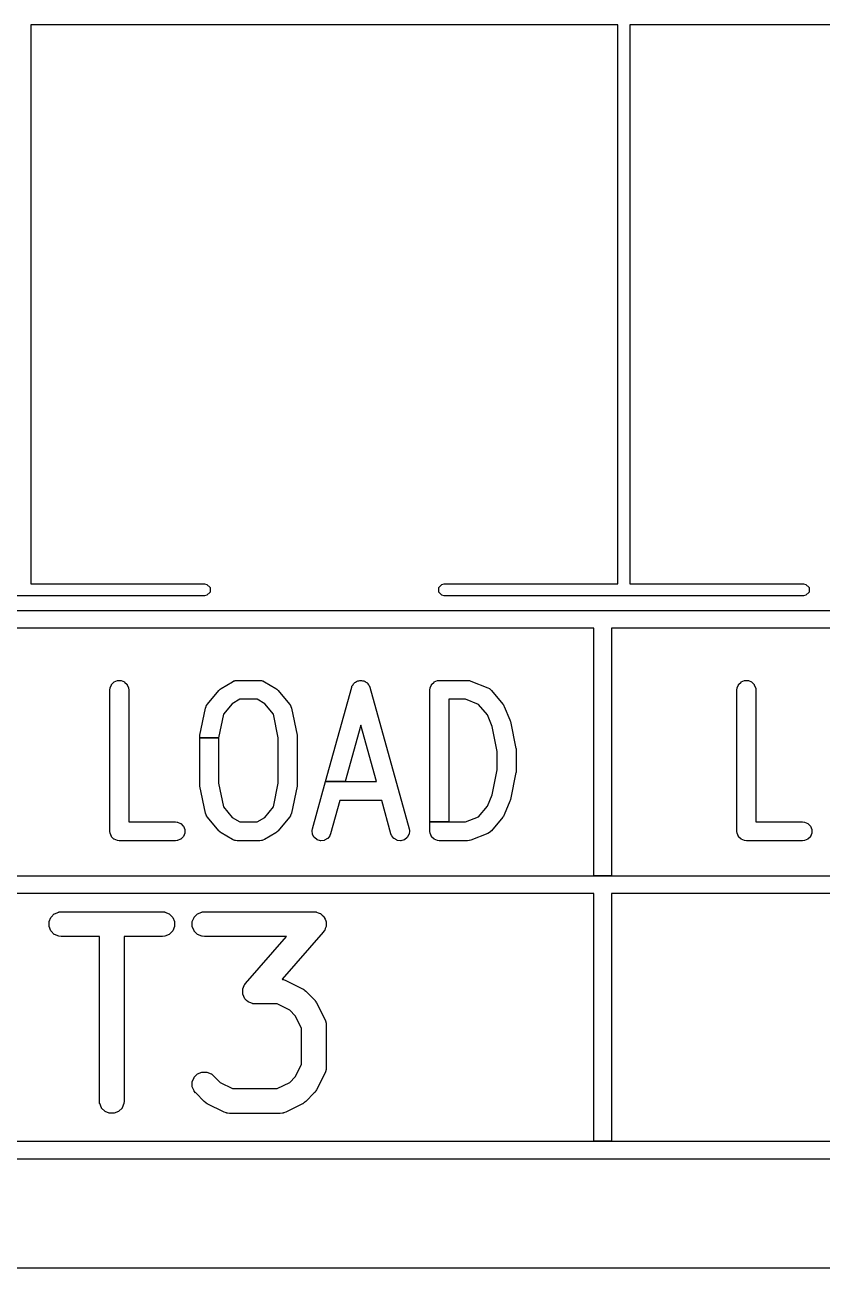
# Model space of a CAD drawing. Header units: millimetres. Extents: x 0 to 98, y 0 to 67.8.
# Drawn here: x 30.66 to 37.42, y 0 to 10.54 of the extents above; entities that cross this region are included whole.
import ezdxf

# ---------------------------------------------------------------- set-up
doc = ezdxf.new("R2010")
doc.units = ezdxf.units.MM
doc.layers.add('Edge.Cuts', color=254, linetype='CONTINUOUS', true_color=0xd0d2cd)

msp = doc.modelspace()

# ---------------------------------------------------------------- linework, layer by layer
at = {"layer": 'Edge.Cuts', "linetype": 'CONTINUOUS'}
for p, q in [((35.69, 10.54), (30.71, 10.54)), ((30.71, 10.54), (30.71, 5.8)), ((35.69, 5.8), (35.69, 10.54)), ((40.77, 10.54), (35.79, 10.54)), ((35.79, 10.54), (35.79, 5.8)), ((30.71, 5.8), (32.184, 5.8)), ((32.184, 5.8), (32.203134, 5.796194)), ((34.196866, 5.796194), (34.216, 5.8)), ((34.216, 5.8), (35.69, 5.8)), ((35.79, 5.8), (37.264, 5.8)), ((37.264, 5.8), (37.283134, 5.796194)), ((32.184, 5.7), (29.136, 5.7)), ((32.203134, 5.703806), (32.184, 5.7)), ((32.203134, 5.796194), (32.230194, 5.769134)), ((32.230194, 5.730866), (32.203134, 5.703806)), ((32.230194, 5.769134), (32.230194, 5.730866)), ((34.169806, 5.769134), (34.196866, 5.796194)), ((34.169806, 5.730866), (34.169806, 5.769134)), ((34.196866, 5.703806), (34.169806, 5.730866)), ((34.216, 5.7), (34.196866, 5.703806)), ((37.264, 5.7), (34.216, 5.7)), ((37.283134, 5.703806), (37.264, 5.7)), ((37.283134, 5.796194), (37.310194, 5.769134)), ((37.310194, 5.730866), (37.283134, 5.703806)), ((37.310194, 5.769134), (37.310194, 5.730866)), ((25.5, 5.575), (45.82, 5.575)), ((35.485, 5.425), (30.555, 5.425)), ((35.485, 3.325), (35.485, 5.425)), ((40.565, 5.425), (35.635, 5.425)), ((35.635, 5.425), (35.635, 3.325)), ((31.395056, 4.947862), (31.415748, 4.968554)), ((31.415748, 4.968554), (31.417371, 4.969637)), ((31.417371, 4.969637), (31.444407, 4.980836)), ((31.444407, 4.980836), (31.44632, 4.981217)), ((31.44632, 4.981217), (31.475584, 4.981217)), ((31.475584, 4.981217), (31.477497, 4.980836)), ((31.477497, 4.980836), (31.504533, 4.969637)), ((31.504533, 4.969637), (31.506156, 4.968554)), ((31.506156, 4.968554), (31.526848, 4.947862)), ((32.324555, 4.914114), (32.419793, 4.971257)), ((32.419793, 4.971257), (32.420225, 4.971489)), ((32.420225, 4.971489), (32.433513, 4.977782)), ((32.433513, 4.977782), (32.434917, 4.978209)), ((32.434917, 4.978209), (32.439824, 4.97894)), ((32.439824, 4.97894), (32.444407, 4.980837)), ((32.444407, 4.980837), (32.44583, 4.981193)), ((32.44583, 4.981193), (32.460462, 4.982634)), ((32.460462, 4.982634), (32.460952, 4.982658)), ((32.460952, 4.982658), (32.651428, 4.982658)), ((32.651428, 4.982658), (32.651918, 4.982634)), ((32.651918, 4.982634), (32.66655, 4.981193)), ((32.66655, 4.981193), (32.667973, 4.980837)), ((32.667973, 4.980837), (32.672561, 4.978937)), ((32.672561, 4.978937), (32.677463, 4.978207)), ((32.677463, 4.978207), (32.678867, 4.977781)), ((32.678867, 4.977781), (32.692155, 4.971489)), ((32.692155, 4.971489), (32.692587, 4.971257)), ((32.692587, 4.971257), (32.787826, 4.914114)), ((33.443067, 4.946425), (33.44738, 4.954052)), ((33.44738, 4.954052), (33.448653, 4.95553)), ((33.448653, 4.95553), (33.452606, 4.958623)), ((33.452606, 4.958623), (33.455699, 4.962576)), ((33.455699, 4.962576), (33.457177, 4.963849)), ((33.457177, 4.963849), (33.464804, 4.968162)), ((33.464804, 4.968162), (33.471705, 4.973556)), ((33.471705, 4.973556), (33.473446, 4.974434)), ((33.473446, 4.974434), (33.478281, 4.975778)), ((33.478281, 4.975778), (33.482653, 4.978248)), ((33.482653, 4.978248), (33.484505, 4.978858)), ((33.484505, 4.978858), (33.493199, 4.979923)), ((33.493199, 4.979923), (33.501644, 4.982268)), ((33.501644, 4.982268), (33.503589, 4.982413)), ((33.503589, 4.982413), (33.508571, 4.981804)), ((33.508571, 4.981804), (33.513553, 4.982413)), ((33.513553, 4.982413), (33.515498, 4.982268)), ((33.515498, 4.982268), (33.523941, 4.979923)), ((33.523941, 4.979923), (33.532637, 4.978858)), ((33.532637, 4.978858), (33.534489, 4.978248)), ((33.534489, 4.978248), (33.538859, 4.975778)), ((33.538859, 4.975778), (33.543696, 4.974434)), ((33.543696, 4.974434), (33.545437, 4.973556)), ((33.545437, 4.973556), (33.552338, 4.96816)), ((33.552338, 4.96816), (33.559964, 4.963849)), ((33.559964, 4.963849), (33.561443, 4.962576)), ((33.561443, 4.962576), (33.564534, 4.958623)), ((33.564534, 4.958623), (33.568489, 4.95553)), ((33.568489, 4.95553), (33.569762, 4.954051)), ((33.569762, 4.954051), (33.574071, 4.946427)), ((34.109342, 4.947862), (34.130034, 4.968554)), ((34.130034, 4.968554), (34.131657, 4.969637)), ((34.131657, 4.969637), (34.158693, 4.980836)), ((34.158693, 4.980836), (34.160116, 4.981193)), ((34.160116, 4.981193), (34.174748, 4.982634)), ((34.174748, 4.982634), (34.175238, 4.982658)), ((34.175238, 4.982658), (34.413333, 4.982658)), ((34.413333, 4.982658), (34.413823, 4.982634)), ((34.413823, 4.982634), (34.426515, 4.981385)), ((34.426515, 4.981385), (34.427008, 4.98139)), ((34.427008, 4.98139), (34.42845, 4.981194)), ((34.42845, 4.981194), (34.428455, 4.981193)), ((34.428455, 4.981193), (34.428456, 4.981193)), ((34.428456, 4.981193), (34.428461, 4.981192)), ((34.428461, 4.981192), (34.428473, 4.981189)), ((34.428473, 4.981189), (34.429875, 4.980838)), ((34.429875, 4.980838), (34.430327, 4.980651)), ((34.430327, 4.980651), (34.44258, 4.977096)), ((34.44258, 4.977096), (34.443044, 4.976936)), ((34.443044, 4.976936), (34.585902, 4.919793)), ((36.713152, 4.947862), (36.733844, 4.968554)), ((36.733844, 4.968554), (36.735467, 4.969637)), ((36.735467, 4.969637), (36.762503, 4.980836)), ((36.762503, 4.980836), (36.764416, 4.981217)), ((36.764416, 4.981217), (36.79368, 4.981217)), ((36.79368, 4.981217), (36.795593, 4.980836)), ((36.795593, 4.980836), (36.822629, 4.969637)), ((36.822629, 4.969637), (36.824252, 4.968554)), ((36.824252, 4.968554), (36.844944, 4.947862)), ((31.380952, 4.902658), (31.380976, 4.903148)), ((31.380952, 3.702658), (31.380952, 4.902658)), ((31.380976, 4.903148), (31.382417, 4.91778)), ((31.382417, 4.91778), (31.382774, 4.919203)), ((31.382774, 4.919203), (31.393973, 4.946239)), ((31.393973, 4.946239), (31.395056, 4.947862)), ((31.526848, 4.947862), (31.527931, 4.946239)), ((31.527931, 4.946239), (31.53913, 4.919203)), ((31.53913, 4.919203), (31.539487, 4.91778)), ((31.539487, 4.91778), (31.540928, 4.903148)), ((31.540928, 4.903148), (31.540952, 4.902658)), ((31.540952, 4.902658), (31.540952, 3.782658)), ((32.209018, 4.782444), (32.304256, 4.89673)), ((32.304256, 4.89673), (32.304588, 4.897091)), ((32.304588, 4.897091), (32.310389, 4.902806)), ((32.310389, 4.902806), (32.311304, 4.90404)), ((32.311304, 4.90404), (32.312339, 4.905077)), ((32.312339, 4.905077), (32.313789, 4.906155)), ((32.313789, 4.906155), (32.315065, 4.90741)), ((32.315065, 4.90741), (32.316247, 4.908274)), ((32.316247, 4.908274), (32.317609, 4.90899)), ((32.317609, 4.90899), (32.324147, 4.913842)), ((32.324147, 4.913842), (32.324555, 4.914114)), ((32.787826, 4.914114), (32.788234, 4.913842)), ((32.788234, 4.913842), (32.79477, 4.908989)), ((32.79477, 4.908989), (32.796133, 4.908274)), ((32.796133, 4.908274), (32.797318, 4.907409)), ((32.797318, 4.907409), (32.798599, 4.906147)), ((32.798599, 4.906147), (32.80004, 4.905077)), ((32.80004, 4.905077), (32.801076, 4.90404)), ((32.801076, 4.90404), (32.801988, 4.902809)), ((32.801988, 4.902809), (32.807792, 4.897091)), ((32.807792, 4.897091), (32.808124, 4.89673)), ((32.808124, 4.89673), (32.903362, 4.782444)), ((33.209669, 4.125515), (33.431489, 4.924069)), ((33.431489, 4.924069), (33.431644, 4.924534)), ((33.431644, 4.924534), (33.432315, 4.92627)), ((33.432315, 4.92627), (33.432371, 4.926725)), ((33.432371, 4.926725), (33.432981, 4.928576)), ((33.432981, 4.928576), (33.433697, 4.929845)), ((33.433697, 4.929845), (33.436949, 4.938248)), ((33.436949, 4.938248), (33.437673, 4.939524)), ((33.437673, 4.939524), (33.443067, 4.946425)), ((33.574071, 4.946427), (33.579469, 4.939524)), ((33.579469, 4.939524), (33.580193, 4.938248)), ((33.580193, 4.938248), (33.583442, 4.929847)), ((33.583442, 4.929847), (33.58416, 4.928578)), ((33.58416, 4.928578), (33.584771, 4.92672)), ((33.584771, 4.92672), (33.584825, 4.926274)), ((33.584825, 4.926274), (33.585498, 4.924536)), ((33.585498, 4.924536), (33.585653, 4.924069)), ((33.585653, 4.924069), (33.918986, 3.724069)), ((34.095238, 4.902658), (34.095262, 4.903148)), ((34.095238, 3.782658), (34.095238, 4.902658)), ((34.095262, 4.903148), (34.096703, 4.91778)), ((34.096703, 4.91778), (34.09706, 4.919203)), ((34.09706, 4.919203), (34.108259, 4.946239)), ((34.108259, 4.946239), (34.109342, 4.947862)), ((34.585902, 4.919793), (34.586348, 4.919589)), ((34.586348, 4.919589), (34.599398, 4.912816)), ((34.599398, 4.912816), (34.600587, 4.911956)), ((34.600587, 4.911956), (34.602849, 4.909748)), ((34.602849, 4.909748), (34.605657, 4.908274)), ((34.605657, 4.908274), (34.606842, 4.907409)), ((34.606842, 4.907409), (34.617316, 4.897091)), ((34.617316, 4.897091), (34.617648, 4.89673)), ((34.617648, 4.89673), (34.712886, 4.782444)), ((36.699048, 4.902658), (36.699072, 4.903148)), ((36.699048, 3.702658), (36.699048, 4.902658)), ((36.699072, 4.903148), (36.700513, 4.91778)), ((36.700513, 4.91778), (36.70087, 4.919203)), ((36.70087, 4.919203), (36.712069, 4.946239)), ((36.712069, 4.946239), (36.713152, 4.947862)), ((36.844944, 4.947862), (36.846027, 4.946239)), ((36.846027, 4.946239), (36.857226, 4.919203)), ((36.857226, 4.919203), (36.857583, 4.91778)), ((36.857583, 4.91778), (36.859024, 4.903148)), ((36.859024, 4.903148), (36.859048, 4.902658)), ((36.859048, 4.902658), (36.859048, 3.782658)), ((32.144538, 4.518975), (32.192158, 4.747546)), ((32.192158, 4.747546), (32.192282, 4.748021)), ((32.192282, 4.748021), (32.196677, 4.762051)), ((32.196677, 4.762051), (32.197315, 4.76337)), ((32.197315, 4.76337), (32.198957, 4.765782)), ((32.198957, 4.765782), (32.199826, 4.768568)), ((32.199826, 4.768568), (32.200463, 4.769889)), ((32.200463, 4.769889), (32.208723, 4.782052)), ((32.208723, 4.782052), (32.209018, 4.782444)), ((32.418496, 4.783891), (32.34472, 4.69536)), ((32.483111, 4.822658), (32.418496, 4.783891)), ((32.62927, 4.822658), (32.483111, 4.822658)), ((32.693882, 4.783892), (32.62927, 4.822658)), ((32.767658, 4.69536), (32.693882, 4.783892)), ((32.903362, 4.782444), (32.903657, 4.782052)), ((32.903657, 4.782052), (32.911917, 4.769888)), ((32.911917, 4.769888), (32.912555, 4.768566)), ((32.912555, 4.768566), (32.913422, 4.765782)), ((32.913422, 4.765782), (32.915065, 4.763371)), ((32.915065, 4.763371), (32.915704, 4.762051)), ((32.915704, 4.762051), (32.920099, 4.748021)), ((32.920099, 4.748021), (32.920223, 4.747546)), ((32.920223, 4.747546), (32.967842, 4.518974)), ((34.397927, 4.822658), (34.255238, 4.822658)), ((34.255238, 4.822658), (34.255238, 3.782658)), ((34.507686, 4.778754), (34.397927, 4.822658)), ((34.582232, 4.6893), (34.507686, 4.778754)), ((34.712886, 4.782444), (34.713182, 4.782052)), ((34.713182, 4.782052), (34.716226, 4.777569)), ((34.716226, 4.777569), (34.717229, 4.77657)), ((34.717229, 4.77657), (34.718106, 4.775393)), ((34.718106, 4.775393), (34.719632, 4.772552)), ((34.719632, 4.772552), (34.721441, 4.769888)), ((34.721441, 4.769888), (34.722079, 4.768566)), ((34.722079, 4.768566), (34.7225, 4.767213)), ((34.7225, 4.767213), (34.725064, 4.762441)), ((34.725064, 4.762441), (34.725274, 4.761998)), ((34.725274, 4.761998), (34.772893, 4.647712)), ((32.34472, 4.69536), (32.302857, 4.494411)), ((32.809523, 4.494415), (32.767658, 4.69536)), ((34.622276, 4.593193), (34.582232, 4.6893)), ((34.772893, 4.647712), (34.77306, 4.64725)), ((34.77306, 4.64725), (34.775107, 4.640551)), ((34.775107, 4.640551), (34.777242, 4.633735)), ((33.508571, 4.603753), (33.375728, 4.125515)), ((33.641414, 4.125515), (33.508571, 4.603753)), ((34.666666, 4.380129), (34.622276, 4.593193)), ((34.777242, 4.633735), (34.777366, 4.63326)), ((34.777366, 4.63326), (34.824985, 4.404688)), ((32.142857, 4.502658), (32.14288, 4.503137)), ((32.142857, 4.494411), (32.142857, 4.502658)), ((32.142857, 4.102658), (32.142857, 4.494411)), ((32.142857, 4.494411), (32.302857, 4.494411)), ((32.302857, 4.494411), (32.142857, 4.494411)), ((32.14288, 4.503137), (32.142906, 4.503412)), ((32.142889, 4.50387), (32.143636, 4.510822)), ((32.142906, 4.503412), (32.142889, 4.50387)), ((32.143636, 4.510822), (32.144322, 4.517781)), ((32.144322, 4.517781), (32.144433, 4.518229)), ((32.144433, 4.518229), (32.144463, 4.518498)), ((32.144463, 4.518498), (32.144538, 4.518975)), ((32.302857, 4.494411), (32.302857, 4.110907)), ((32.809523, 4.110903), (32.809523, 4.494415)), ((32.967842, 4.518974), (32.967918, 4.518488)), ((32.967918, 4.518488), (32.967946, 4.518228)), ((32.967946, 4.518228), (32.968058, 4.517779)), ((32.968058, 4.517779), (32.968738, 4.510862)), ((32.968738, 4.510862), (32.969491, 4.503872)), ((32.969491, 4.503872), (32.969472, 4.503416)), ((32.969472, 4.503416), (32.969499, 4.503148)), ((32.969499, 4.503148), (32.969523, 4.502658)), ((32.969523, 4.502658), (32.969523, 4.102658)), ((34.666666, 4.225188), (34.666666, 4.380129)), ((34.824985, 4.404688), (34.825061, 4.404202)), ((34.825061, 4.404202), (34.825089, 4.403942)), ((34.825089, 4.403942), (34.825201, 4.403493)), ((34.825201, 4.403493), (34.825881, 4.396576)), ((34.825881, 4.396576), (34.826634, 4.389586)), ((34.826634, 4.389586), (34.826615, 4.38913)), ((34.826615, 4.38913), (34.826642, 4.388862)), ((34.826642, 4.388862), (34.826666, 4.388372)), ((34.826666, 4.388372), (34.826666, 4.216943)), ((34.622276, 4.012124), (34.666666, 4.225188)), ((34.826642, 4.216452), (34.826615, 4.216188)), ((34.826615, 4.216188), (34.826634, 4.215729)), ((34.826666, 4.216943), (34.826642, 4.216452)), ((32.302857, 4.110907), (32.34472, 3.909957)), ((32.767658, 3.909957), (32.809523, 4.110903)), ((33.098156, 3.724069), (33.209669, 4.125515)), ((33.209669, 4.125515), (33.375728, 4.125515)), ((33.375728, 4.125515), (33.209669, 4.125515)), ((33.375728, 4.125515), (33.641414, 4.125515)), ((34.824985, 4.200627), (34.777366, 3.972055)), ((34.825062, 4.201114), (34.824985, 4.200627)), ((34.82509, 4.201384), (34.825062, 4.201114)), ((34.825201, 4.201822), (34.82509, 4.201384)), ((34.825881, 4.20874), (34.825201, 4.201822)), ((34.826634, 4.215729), (34.825881, 4.20874)), ((32.14288, 4.102178), (32.142857, 4.102658)), ((32.142906, 4.101906), (32.14288, 4.102178)), ((32.142889, 4.101445), (32.142906, 4.101906)), ((32.143636, 4.094497), (32.142889, 4.101445)), ((32.143636, 4.094496), (32.143636, 4.094497)), ((32.144322, 4.087536), (32.143636, 4.094496)), ((32.144431, 4.087096), (32.144322, 4.087536)), ((32.144462, 4.08682), (32.144431, 4.087096)), ((32.144538, 4.086341), (32.144462, 4.08682)), ((32.192158, 3.857769), (32.144538, 4.086341)), ((32.967842, 4.086342), (32.920223, 3.857769)), ((32.967919, 4.086829), (32.967842, 4.086342)), ((32.967947, 4.087099), (32.967919, 4.086829)), ((32.968058, 4.087537), (32.967947, 4.087099)), ((32.968738, 4.094455), (32.968058, 4.087537)), ((32.969491, 4.101444), (32.968738, 4.094455)), ((32.969499, 4.102167), (32.969472, 4.101903)), ((32.969472, 4.101903), (32.969491, 4.101444)), ((32.969523, 4.102658), (32.969499, 4.102167)), ((34.582231, 3.916017), (34.622276, 4.012124)), ((32.34472, 3.909957), (32.418496, 3.821426)), ((32.693882, 3.821427), (32.767658, 3.909957)), ((33.331283, 3.965515), (33.25232, 3.681247)), ((33.685859, 3.965515), (33.331283, 3.965515)), ((33.764822, 3.681247), (33.685859, 3.965515)), ((34.507687, 3.826563), (34.582231, 3.916017)), ((34.772893, 3.957603), (34.725274, 3.843317)), ((34.77306, 3.958065), (34.772893, 3.957603)), ((34.775107, 3.964765), (34.77306, 3.958065)), ((34.777242, 3.97158), (34.775106, 3.964766)), ((34.775106, 3.964766), (34.775107, 3.964765)), ((34.777366, 3.972055), (34.777242, 3.97158)), ((32.192282, 3.857295), (32.192158, 3.857769)), ((32.196676, 3.843265), (32.192282, 3.857295)), ((32.197315, 3.841944), (32.196676, 3.843265)), ((32.198957, 3.839533), (32.197315, 3.841944)), ((32.199826, 3.836747), (32.198957, 3.839533)), ((32.200463, 3.835426), (32.199826, 3.836747)), ((32.208723, 3.823263), (32.200463, 3.835426)), ((32.209018, 3.822871), (32.208723, 3.823263)), ((32.304256, 3.708585), (32.209018, 3.822871)), ((32.418496, 3.821426), (32.483109, 3.782658)), ((32.62927, 3.782658), (32.693882, 3.821427)), ((32.903362, 3.822871), (32.808124, 3.708585)), ((32.903657, 3.823263), (32.903362, 3.822871)), ((32.911917, 3.835427), (32.903657, 3.823263)), ((32.912555, 3.836749), (32.911917, 3.835427)), ((32.913421, 3.839533), (32.912555, 3.836749)), ((32.915065, 3.841943), (32.913421, 3.839533)), ((32.915704, 3.843264), (32.915065, 3.841943)), ((32.920099, 3.857294), (32.915704, 3.843264)), ((32.920223, 3.857769), (32.920099, 3.857294)), ((34.397927, 3.782658), (34.507687, 3.826563)), ((34.712886, 3.822871), (34.617648, 3.708585)), ((34.713182, 3.823264), (34.712886, 3.822871)), ((34.716223, 3.827746), (34.713182, 3.823264)), ((34.717227, 3.828743), (34.716223, 3.827746)), ((34.718106, 3.829922), (34.717227, 3.828743)), ((34.719629, 3.83276), (34.718106, 3.829922)), ((34.721441, 3.835426), (34.719629, 3.83276)), ((34.722079, 3.83675), (34.721441, 3.835426)), ((34.7225, 3.838105), (34.722079, 3.83675)), ((34.725063, 3.842873), (34.7225, 3.838105)), ((34.725274, 3.843317), (34.725063, 3.842873)), ((31.380976, 3.702168), (31.380952, 3.702658)), ((31.382417, 3.687536), (31.380976, 3.702168)), ((31.540952, 3.782658), (31.937142, 3.782658)), ((31.937142, 3.782658), (31.937632, 3.782634)), ((31.937632, 3.782634), (31.952264, 3.781193)), ((31.952264, 3.781193), (31.953687, 3.780836)), ((31.953687, 3.780836), (31.980723, 3.769637)), ((31.980723, 3.769637), (31.982346, 3.768554)), ((31.982346, 3.768554), (32.003038, 3.747862)), ((32.003038, 3.747862), (32.004121, 3.746239)), ((32.004121, 3.746239), (32.01532, 3.719203)), ((32.01532, 3.719203), (32.015701, 3.71729)), ((32.015701, 3.71729), (32.015701, 3.688026)), ((32.304588, 3.708224), (32.304256, 3.708585)), ((32.310389, 3.70251), (32.304588, 3.708224)), ((32.311305, 3.701274), (32.310389, 3.70251)), ((32.312342, 3.700236), (32.311305, 3.701274)), ((32.313784, 3.699166), (32.312342, 3.700236)), ((32.315063, 3.697906), (32.313784, 3.699166)), ((32.316248, 3.697041), (32.315063, 3.697906)), ((32.317606, 3.696328), (32.316248, 3.697041)), ((32.324147, 3.691473), (32.317606, 3.696328)), ((32.324555, 3.691201), (32.324147, 3.691473)), ((32.419793, 3.634059), (32.324555, 3.691201)), ((32.483109, 3.782658), (32.62927, 3.782658)), ((32.787825, 3.691201), (32.692587, 3.634059)), ((32.788234, 3.691474), (32.787825, 3.691201)), ((32.794765, 3.696325), (32.788234, 3.691474)), ((32.79613, 3.697039), (32.794765, 3.696325)), ((32.79732, 3.697908), (32.79613, 3.697039)), ((32.798599, 3.699171), (32.79732, 3.697908)), ((32.800036, 3.700235), (32.798599, 3.699171)), ((32.801077, 3.701276), (32.800036, 3.700235)), ((32.801993, 3.702515), (32.801077, 3.701276)), ((32.807791, 3.708224), (32.801993, 3.702515)), ((32.808124, 3.708585), (32.807791, 3.708224)), ((33.095483, 3.70764), (33.09552, 3.709107)), ((33.099038, 3.678593), (33.095483, 3.70764)), ((33.09552, 3.709107), (33.098048, 3.723591)), ((33.098048, 3.723591), (33.098156, 3.724069)), ((33.921659, 3.70764), (33.918104, 3.678593)), ((33.918986, 3.724069), (33.919094, 3.723591)), ((33.919094, 3.723591), (33.921622, 3.709107)), ((33.921622, 3.709107), (33.921659, 3.70764)), ((34.095238, 3.702658), (34.095238, 3.782658)), ((34.095238, 3.782658), (34.255238, 3.782658)), ((34.255238, 3.782658), (34.095238, 3.782658)), ((34.095262, 3.702168), (34.095238, 3.702658)), ((34.096703, 3.687536), (34.095262, 3.702168)), ((34.255238, 3.782658), (34.397927, 3.782658)), ((34.599397, 3.692498), (34.586347, 3.685726)), ((34.600587, 3.693358), (34.599397, 3.692498)), ((34.602851, 3.695569), (34.600587, 3.693358)), ((34.605656, 3.69704), (34.602851, 3.695569)), ((34.606842, 3.697906), (34.605656, 3.69704)), ((34.617316, 3.708224), (34.606842, 3.697906)), ((34.617648, 3.708585), (34.617316, 3.708224)), ((36.699072, 3.702168), (36.699048, 3.702658)), ((36.700513, 3.687536), (36.699072, 3.702168)), ((36.859048, 3.782658), (37.255238, 3.782658)), ((37.255238, 3.782658), (37.255728, 3.782634)), ((37.255728, 3.782634), (37.27036, 3.781193)), ((37.27036, 3.781193), (37.271783, 3.780836)), ((37.271783, 3.780836), (37.298819, 3.769637)), ((37.298819, 3.769637), (37.300442, 3.768554)), ((37.300442, 3.768554), (37.321134, 3.747862)), ((37.321134, 3.747862), (37.322217, 3.746239)), ((37.322217, 3.746239), (37.333416, 3.719203)), ((37.333416, 3.719203), (37.333797, 3.71729)), ((37.333797, 3.71729), (37.333797, 3.688026)), ((31.382774, 3.686113), (31.382417, 3.687536)), ((31.393973, 3.659077), (31.382774, 3.686113)), ((31.395056, 3.657454), (31.393973, 3.659077)), ((31.415748, 3.636762), (31.395056, 3.657454)), ((31.417371, 3.635679), (31.415748, 3.636762)), ((31.444407, 3.62448), (31.417371, 3.635679)), ((31.44583, 3.624123), (31.444407, 3.62448)), ((31.460462, 3.622682), (31.44583, 3.624123)), ((31.460952, 3.622658), (31.460462, 3.622682)), ((31.937142, 3.622658), (31.460952, 3.622658)), ((31.937632, 3.622682), (31.937142, 3.622658)), ((31.952264, 3.624123), (31.937632, 3.622682)), ((31.953687, 3.62448), (31.952264, 3.624123)), ((31.980723, 3.635679), (31.953687, 3.62448)), ((31.982346, 3.636762), (31.980723, 3.635679)), ((32.003038, 3.657454), (31.982346, 3.636762)), ((32.004121, 3.659077), (32.003038, 3.657454)), ((32.01532, 3.686113), (32.004121, 3.659077)), ((32.015701, 3.688026), (32.01532, 3.686113)), ((32.420225, 3.633827), (32.419793, 3.634059)), ((32.433513, 3.627535), (32.420225, 3.633827)), ((32.434917, 3.627108), (32.433513, 3.627535)), ((32.439823, 3.626379), (32.434917, 3.627108)), ((32.444406, 3.62448), (32.439823, 3.626379)), ((32.44583, 3.624123), (32.444406, 3.62448)), ((32.460462, 3.622682), (32.44583, 3.624123)), ((32.460952, 3.622658), (32.460462, 3.622682)), ((32.651428, 3.622658), (32.460952, 3.622658)), ((32.651918, 3.622682), (32.651428, 3.622658)), ((32.66655, 3.624123), (32.651918, 3.622682)), ((32.667974, 3.62448), (32.66655, 3.624123)), ((32.672552, 3.626378), (32.667974, 3.62448)), ((32.677462, 3.627107), (32.672552, 3.626378)), ((32.678867, 3.627534), (32.677462, 3.627107)), ((32.692155, 3.633827), (32.678867, 3.627534)), ((32.692587, 3.634059), (32.692155, 3.633827)), ((33.099648, 3.67674), (33.099038, 3.678593)), ((33.114047, 3.651265), (33.099648, 3.67674)), ((33.11532, 3.649786), (33.114047, 3.651265)), ((33.138372, 3.63176), (33.11532, 3.649786)), ((33.140114, 3.630881), (33.138372, 3.63176)), ((33.168311, 3.623048), (33.140114, 3.630881)), ((33.170256, 3.622903), (33.168311, 3.623048)), ((33.199303, 3.626458), (33.170256, 3.622903)), ((33.201156, 3.627068), (33.199303, 3.626458)), ((33.226631, 3.641467), (33.201156, 3.627068)), ((33.22811, 3.64274), (33.226631, 3.641467)), ((33.246136, 3.665792), (33.22811, 3.64274)), ((33.24686, 3.667068), (33.246136, 3.665792)), ((33.252165, 3.680781), (33.24686, 3.667068)), ((33.25232, 3.681247), (33.252165, 3.680781)), ((33.764977, 3.680781), (33.764822, 3.681247)), ((33.770282, 3.667068), (33.764977, 3.680781)), ((33.771006, 3.665792), (33.770282, 3.667068)), ((33.789032, 3.64274), (33.771006, 3.665792)), ((33.790511, 3.641467), (33.789032, 3.64274)), ((33.815986, 3.627068), (33.790511, 3.641467)), ((33.817839, 3.626458), (33.815986, 3.627068)), ((33.846886, 3.622903), (33.817839, 3.626458)), ((33.848831, 3.623048), (33.846886, 3.622903)), ((33.877028, 3.630881), (33.848831, 3.623048)), ((33.87877, 3.63176), (33.877028, 3.630881)), ((33.901822, 3.649786), (33.87877, 3.63176)), ((33.903095, 3.651265), (33.901822, 3.649786)), ((33.917494, 3.67674), (33.903095, 3.651265)), ((33.918104, 3.678593), (33.917494, 3.67674)), ((34.09706, 3.686113), (34.096703, 3.687536)), ((34.108259, 3.659077), (34.09706, 3.686113)), ((34.109342, 3.657454), (34.108259, 3.659077)), ((34.130034, 3.636762), (34.109342, 3.657454)), ((34.131657, 3.635679), (34.130034, 3.636762)), ((34.158693, 3.62448), (34.131657, 3.635679)), ((34.160116, 3.624123), (34.158693, 3.62448)), ((34.174748, 3.622682), (34.160116, 3.624123)), ((34.175238, 3.622658), (34.174748, 3.622682)), ((34.413333, 3.622658), (34.175238, 3.622658)), ((34.413823, 3.622682), (34.413333, 3.622658)), ((34.426511, 3.623933), (34.413823, 3.622682)), ((34.427001, 3.623926), (34.426511, 3.623933)), ((34.428436, 3.624122), (34.427001, 3.623926)), ((34.428453, 3.624123), (34.428436, 3.624122)), ((34.428458, 3.624125), (34.428453, 3.624123)), ((34.428463, 3.624125), (34.428458, 3.624125)), ((34.428475, 3.624129), (34.428463, 3.624125)), ((34.429882, 3.624481), (34.428475, 3.624129)), ((34.430331, 3.624668), (34.429882, 3.624481)), ((34.44258, 3.62822), (34.430331, 3.624668)), ((34.443044, 3.62838), (34.44258, 3.62822)), ((34.585901, 3.685522), (34.443044, 3.62838)), ((34.586347, 3.685726), (34.585901, 3.685522)), ((36.70087, 3.686113), (36.700513, 3.687536)), ((36.712069, 3.659077), (36.70087, 3.686113)), ((36.713152, 3.657454), (36.712069, 3.659077)), ((36.733844, 3.636762), (36.713152, 3.657454)), ((36.735467, 3.635679), (36.733844, 3.636762)), ((36.762503, 3.62448), (36.735467, 3.635679)), ((36.763926, 3.624123), (36.762503, 3.62448)), ((36.778558, 3.622682), (36.763926, 3.624123)), ((36.779048, 3.622658), (36.778558, 3.622682)), ((37.255238, 3.622658), (36.779048, 3.622658)), ((37.255728, 3.622682), (37.255238, 3.622658)), ((37.27036, 3.624123), (37.255728, 3.622682)), ((37.271783, 3.62448), (37.27036, 3.624123)), ((37.298819, 3.635679), (37.271783, 3.62448)), ((37.300442, 3.636762), (37.298819, 3.635679)), ((37.321134, 3.657454), (37.300442, 3.636762)), ((37.322217, 3.659077), (37.321134, 3.657454)), ((37.333416, 3.686113), (37.322217, 3.659077)), ((37.333797, 3.688026), (37.333416, 3.686113)), ((30.555, 3.325), (35.485, 3.325)), ((35.485, 3.325), (35.635, 3.325)), ((35.635, 3.325), (35.485, 3.325)), ((35.635, 3.325), (40.565, 3.325)), ((35.485, 3.175), (25.575, 3.175)), ((35.485, 1.075), (35.485, 3.175)), ((45.745, 3.175), (35.635, 3.175)), ((35.635, 3.175), (35.635, 1.075)), ((30.865874, 2.937894), (30.880806, 2.973942)), ((30.880806, 2.973942), (30.881889, 2.975565)), ((30.881889, 2.975565), (30.909479, 3.003155)), ((30.909479, 3.003155), (30.911102, 3.004238)), ((30.911102, 3.004238), (30.94715, 3.01917)), ((30.94715, 3.01917), (30.948573, 3.019527)), ((30.948573, 3.019527), (30.968082, 3.021448)), ((30.968082, 3.021448), (30.968572, 3.021472)), ((30.968572, 3.021472), (31.825715, 3.021472)), ((31.825715, 3.021472), (31.826205, 3.021448)), ((31.826205, 3.021448), (31.845714, 3.019527)), ((31.845714, 3.019527), (31.847137, 3.01917)), ((31.847137, 3.01917), (31.883185, 3.004238)), ((31.883185, 3.004238), (31.884808, 3.003155)), ((31.884808, 3.003155), (31.912398, 2.975565)), ((31.912398, 2.975565), (31.913481, 2.973942)), ((31.913481, 2.973942), (31.928413, 2.937894)), ((32.080159, 2.937894), (32.095091, 2.973942)), ((32.095091, 2.973942), (32.096174, 2.975565)), ((32.096174, 2.975565), (32.123764, 3.003155)), ((32.123764, 3.003155), (32.125387, 3.004238)), ((32.125387, 3.004238), (32.161435, 3.01917)), ((32.161435, 3.01917), (32.162858, 3.019527)), ((32.162858, 3.019527), (32.182367, 3.021448)), ((32.182367, 3.021448), (32.182857, 3.021472)), ((32.182857, 3.021472), (33.111429, 3.021472)), ((33.111429, 3.021472), (33.111919, 3.021448)), ((33.111919, 3.021448), (33.121826, 3.020474)), ((33.121826, 3.020474), (33.124039, 3.02062)), ((33.124039, 3.02062), (33.125972, 3.020368)), ((33.125972, 3.020368), (33.127238, 3.01994)), ((33.127238, 3.01994), (33.131428, 3.019527)), ((33.131428, 3.019527), (33.132851, 3.01917)), ((33.132851, 3.01917), (33.14771, 3.013016)), ((33.14771, 3.013016), (33.162934, 3.007866)), ((33.162934, 3.007866), (33.164624, 3.006894)), ((33.164624, 3.006894), (33.166543, 3.005216)), ((33.166543, 3.005216), (33.168901, 3.004238)), ((33.168901, 3.004238), (33.170522, 3.003155)), ((33.170522, 3.003155), (33.181893, 2.991784)), ((33.181893, 2.991784), (33.193989, 2.9812)), ((33.193989, 2.9812), (33.195178, 2.979653)), ((33.195178, 2.979653), (33.196306, 2.977371)), ((33.196306, 2.977371), (33.198112, 2.975565)), ((33.198112, 2.975565), (33.199195, 2.973943)), ((33.199195, 2.973943), (33.20535, 2.959084)), ((33.20535, 2.959084), (33.212474, 2.944678)), ((30.865493, 2.935981), (30.865874, 2.937894)), ((30.865493, 2.896963), (30.865493, 2.935981)), ((30.865874, 2.89505), (30.865493, 2.896963)), ((30.880806, 2.859002), (30.865874, 2.89505)), ((30.881889, 2.857379), (30.880806, 2.859002)), ((30.909479, 2.829789), (30.881889, 2.857379)), ((31.912398, 2.857379), (31.884808, 2.829789)), ((31.913481, 2.859002), (31.912398, 2.857379)), ((31.928413, 2.89505), (31.913481, 2.859002)), ((31.928413, 2.937894), (31.928794, 2.935981)), ((31.928794, 2.896963), (31.928413, 2.89505)), ((31.928794, 2.935981), (31.928794, 2.896963)), ((32.079778, 2.935981), (32.080159, 2.937894)), ((32.079778, 2.896963), (32.079778, 2.935981)), ((32.080159, 2.89505), (32.079778, 2.896963)), ((32.095091, 2.859002), (32.080159, 2.89505)), ((32.096174, 2.857379), (32.095091, 2.859002)), ((32.123764, 2.829789), (32.096174, 2.857379)), ((33.190449, 2.847328), (32.841486, 2.448515)), ((33.190754, 2.847713), (33.190449, 2.847328)), ((33.196544, 2.855814), (33.190754, 2.847713)), ((33.198111, 2.857379), (33.196544, 2.855814)), ((33.199196, 2.859004), (33.198111, 2.857379)), ((33.199705, 2.860236), (33.199196, 2.859004)), ((33.202154, 2.863659), (33.199705, 2.860236)), ((33.202823, 2.864966), (33.202154, 2.863659)), ((33.207973, 2.880195), (33.202823, 2.864966)), ((33.214127, 2.89505), (33.207973, 2.880195)), ((33.212474, 2.944678), (33.212981, 2.942794)), ((33.212981, 2.942794), (33.21315, 2.940253)), ((33.21315, 2.940253), (33.214127, 2.937895)), ((33.214127, 2.937895), (33.214508, 2.935981)), ((33.214508, 2.896963), (33.214127, 2.89505)), ((33.214508, 2.935981), (33.214508, 2.919896)), ((33.214508, 2.919896), (33.215577, 2.903863)), ((33.215324, 2.901928), (33.214508, 2.899516)), ((33.214508, 2.899516), (33.214508, 2.896963)), ((33.215577, 2.903863), (33.215324, 2.901928)), ((30.911102, 2.828706), (30.909479, 2.829789)), ((30.94715, 2.813774), (30.911102, 2.828706)), ((30.948573, 2.813417), (30.94715, 2.813774)), ((30.968082, 2.811496), (30.948573, 2.813417)), ((30.968572, 2.811472), (30.968082, 2.811496)), ((31.292143, 2.811472), (30.968572, 2.811472)), ((31.292143, 1.416472), (31.292143, 2.811472)), ((31.825715, 2.811472), (31.502143, 2.811472)), ((31.502143, 2.811472), (31.502143, 1.416472)), ((31.826205, 2.811496), (31.825715, 2.811472)), ((31.845714, 2.813417), (31.826205, 2.811496)), ((31.847137, 2.813774), (31.845714, 2.813417)), ((31.883185, 2.828706), (31.847137, 2.813774)), ((31.884808, 2.829789), (31.883185, 2.828706)), ((32.125387, 2.828706), (32.123764, 2.829789)), ((32.161435, 2.813774), (32.125387, 2.828706)), ((32.162858, 2.813417), (32.161435, 2.813774)), ((32.182367, 2.811496), (32.162858, 2.813417)), ((32.182857, 2.811472), (32.182367, 2.811496)), ((32.880033, 2.811472), (32.182857, 2.811472)), ((32.532408, 2.414186), (32.880033, 2.811472)), ((32.841486, 2.448515), (32.845713, 2.448098)), ((32.845713, 2.448098), (32.847136, 2.447741)), ((32.847136, 2.447741), (32.849706, 2.446677)), ((32.849706, 2.446677), (32.852481, 2.446479)), ((32.852481, 2.446479), (32.853913, 2.446162)), ((32.853913, 2.446162), (32.872222, 2.439156)), ((32.872222, 2.439156), (32.872671, 2.438958)), ((32.872671, 2.438958), (33.015529, 2.36753)), ((32.507281, 2.357652), (32.507533, 2.359587)), ((32.50835, 2.341616), (32.507281, 2.357652)), ((32.507533, 2.359587), (32.50835, 2.362004)), ((32.50835, 2.364552), (32.508731, 2.366465)), ((32.50835, 2.362004), (32.50835, 2.364552)), ((32.50835, 2.325534), (32.50835, 2.341616)), ((32.50873, 2.323621), (32.50835, 2.325534)), ((32.509705, 2.321265), (32.50873, 2.323621)), ((32.508731, 2.366465), (32.514881, 2.381316)), ((32.509876, 2.31872), (32.509705, 2.321265)), ((32.514881, 2.381316), (32.520034, 2.396548)), ((32.520034, 2.396548), (32.520702, 2.397853)), ((32.520702, 2.397853), (32.52315, 2.401279)), ((32.52315, 2.401279), (32.523663, 2.402515)), ((32.523663, 2.402515), (32.524746, 2.404135)), ((32.524746, 2.404135), (32.526314, 2.405705)), ((32.526314, 2.405705), (32.532104, 2.413801)), ((32.532104, 2.413801), (32.532408, 2.414186)), ((33.015529, 2.36753), (33.015957, 2.367289)), ((33.015957, 2.367289), (33.023995, 2.362229)), ((33.023995, 2.362229), (33.026043, 2.361381)), ((33.026043, 2.361381), (33.027302, 2.360627)), ((33.027302, 2.360627), (33.0298, 2.358577)), ((33.0298, 2.358577), (33.032548, 2.356847)), ((33.032548, 2.356847), (33.033661, 2.355891)), ((33.033661, 2.355891), (33.035114, 2.354215)), ((33.035114, 2.354215), (33.042455, 2.34819)), ((33.042455, 2.34819), (33.042819, 2.347861)), ((33.042819, 2.347861), (33.114247, 2.276432)), ((32.510383, 2.316837), (32.509876, 2.31872)), ((32.517509, 2.302426), (32.510383, 2.316837)), ((32.523663, 2.287572), (32.517509, 2.302426)), ((32.524746, 2.28595), (32.523663, 2.287572)), ((32.526549, 2.284147), (32.524746, 2.28595)), ((32.52768, 2.281861), (32.526549, 2.284147)), ((32.528869, 2.280315), (32.52768, 2.281861)), ((32.540965, 2.269731), (32.528869, 2.280315)), ((32.552336, 2.25836), (32.540965, 2.269731)), ((32.553958, 2.257277), (32.552336, 2.25836)), ((32.556313, 2.256302), (32.553958, 2.257277)), ((32.558234, 2.254621), (32.556313, 2.256302)), ((32.559924, 2.253648), (32.558234, 2.254621)), ((32.575156, 2.248497), (32.559924, 2.253648)), ((32.590007, 2.242345), (32.575156, 2.248497)), ((32.591431, 2.241988), (32.590007, 2.242345)), ((32.595619, 2.241577), (32.591431, 2.241988)), ((32.596884, 2.241148), (32.595619, 2.241577)), ((32.59882, 2.240895), (32.596884, 2.241148)), ((32.601032, 2.241043), (32.59882, 2.240895)), ((32.610939, 2.240067), (32.601032, 2.241043)), ((32.611429, 2.240043), (32.610939, 2.240067)), ((32.800927, 2.240043), (32.611429, 2.240043)), ((32.906374, 2.18732), (32.800927, 2.240043)), ((33.114247, 2.276432), (33.114576, 2.276068)), ((33.114576, 2.276068), (33.120599, 2.268729)), ((33.120599, 2.268729), (33.122276, 2.267275)), ((33.122276, 2.267275), (33.123232, 2.266161)), ((33.123232, 2.266161), (33.124958, 2.263419)), ((33.124958, 2.263419), (33.127013, 2.260915)), ((33.127013, 2.260915), (33.127768, 2.259655)), ((33.127768, 2.259655), (33.128615, 2.257607)), ((33.128615, 2.257607), (33.133674, 2.249572)), ((33.133674, 2.249572), (33.133915, 2.249144)), ((33.133915, 2.249144), (33.205344, 2.106287)), ((32.953704, 2.139991), (32.906374, 2.18732)), ((33.006429, 2.034542), (32.953704, 2.139991)), ((33.006429, 1.726975), (33.006429, 2.034542)), ((33.205344, 2.106287), (33.205542, 2.105838)), ((33.205542, 2.105838), (33.212548, 2.087529)), ((33.212548, 2.087529), (33.212865, 2.086096)), ((33.212865, 2.086096), (33.213061, 2.083324)), ((33.213061, 2.083324), (33.214127, 2.080752)), ((33.214127, 2.080752), (33.214484, 2.079328)), ((33.214484, 2.079328), (33.216405, 2.059819)), ((33.216405, 2.059819), (33.216429, 2.059329)), ((33.216429, 2.059329), (33.216429, 1.702186)), ((32.953704, 1.621526), (33.006429, 1.726975)), ((33.216405, 1.701696), (33.214484, 1.682187)), ((33.216429, 1.702186), (33.216405, 1.701696)), ((32.080159, 1.580751), (32.095091, 1.616799)), ((32.095091, 1.616799), (32.096174, 1.618422)), ((32.096174, 1.618422), (32.123764, 1.646012)), ((32.123764, 1.646012), (32.125387, 1.647095)), ((32.125387, 1.647095), (32.161435, 1.662027)), ((32.161435, 1.662027), (32.163348, 1.662408)), ((32.163348, 1.662408), (32.202366, 1.662408)), ((32.202366, 1.662408), (32.204279, 1.662027)), ((32.204279, 1.662027), (32.240327, 1.647095)), ((32.240327, 1.647095), (32.241586, 1.646341)), ((32.241586, 1.646341), (32.25674, 1.633905)), ((32.25674, 1.633905), (32.257104, 1.633576)), ((32.257104, 1.633576), (32.316486, 1.574194)), ((32.906374, 1.574197), (32.953704, 1.621526)), ((33.205344, 1.655228), (33.133915, 1.512371)), ((33.205542, 1.655677), (33.205344, 1.655228)), ((33.212548, 1.673986), (33.205542, 1.655677)), ((33.212865, 1.67542), (33.212548, 1.673986)), ((33.213061, 1.678193), (33.212865, 1.67542)), ((33.214127, 1.680763), (33.213061, 1.678193)), ((33.214484, 1.682187), (33.214127, 1.680763)), ((32.079778, 1.578838), (32.080159, 1.580751)), ((32.079778, 1.53982), (32.079778, 1.578838)), ((32.080159, 1.537907), (32.079778, 1.53982)), ((32.095091, 1.501859), (32.080159, 1.537907)), ((32.095845, 1.5006), (32.095091, 1.501859)), ((32.108281, 1.485446), (32.095845, 1.5006)), ((32.10861, 1.485082), (32.108281, 1.485446)), ((32.180039, 1.413653), (32.10861, 1.485082)), ((32.316486, 1.574194), (32.42193, 1.521472)), ((32.42193, 1.521472), (32.800927, 1.521472)), ((32.800927, 1.521472), (32.906374, 1.574197)), ((33.114247, 1.485083), (33.042819, 1.413654)), ((33.114576, 1.485447), (33.114247, 1.485083)), ((33.120599, 1.492787), (33.114576, 1.485447)), ((33.122275, 1.494239), (33.120599, 1.492787)), ((33.123232, 1.495355), (33.122275, 1.494239)), ((33.124955, 1.498096), (33.123232, 1.495355)), ((33.127012, 1.500599), (33.124955, 1.498096)), ((33.127768, 1.50186), (33.127012, 1.500599)), ((33.128616, 1.50391), (33.127768, 1.50186)), ((33.133674, 1.511943), (33.128616, 1.50391)), ((33.133915, 1.512371), (33.133674, 1.511943)), ((31.292167, 1.415982), (31.292143, 1.416472)), ((31.294088, 1.396473), (31.292167, 1.415982)), ((31.294445, 1.39505), (31.294088, 1.396473)), ((31.309377, 1.359002), (31.294445, 1.39505)), ((31.499841, 1.39505), (31.484909, 1.359002)), ((31.500198, 1.396473), (31.499841, 1.39505)), ((31.502119, 1.415982), (31.500198, 1.396473)), ((31.502143, 1.416472), (31.502119, 1.415982)), ((32.180403, 1.413324), (32.180039, 1.413653)), ((32.187742, 1.407301), (32.180403, 1.413324)), ((32.189197, 1.405624), (32.187742, 1.407301)), ((32.190311, 1.404669), (32.189197, 1.405624)), ((32.193051, 1.402944), (32.190311, 1.404669)), ((32.195557, 1.400888), (32.193051, 1.402944)), ((32.196816, 1.400133), (32.195557, 1.400888)), ((32.198866, 1.399285), (32.196816, 1.400133)), ((32.206901, 1.394226), (32.198866, 1.399285)), ((32.207329, 1.393985), (32.206901, 1.394226)), ((32.350186, 1.322557), (32.207329, 1.393985)), ((33.015529, 1.393985), (32.872671, 1.322557)), ((33.015957, 1.394226), (33.015529, 1.393985)), ((33.023992, 1.399285), (33.015957, 1.394226)), ((33.026042, 1.400133), (33.023992, 1.399285)), ((33.027303, 1.400889), (33.026042, 1.400133)), ((33.029805, 1.402945), (33.027303, 1.400889)), ((33.032546, 1.404668), (33.029805, 1.402945)), ((33.033662, 1.405625), (33.032546, 1.404668)), ((33.035115, 1.407302), (33.033662, 1.405625)), ((33.042455, 1.413325), (33.035115, 1.407302)), ((33.042819, 1.413654), (33.042455, 1.413325)), ((31.31046, 1.357379), (31.309377, 1.359002)), ((31.33805, 1.329789), (31.31046, 1.357379)), ((31.339673, 1.328706), (31.33805, 1.329789)), ((31.375721, 1.313774), (31.339673, 1.328706)), ((31.377634, 1.313393), (31.375721, 1.313774)), ((31.416652, 1.313393), (31.377634, 1.313393)), ((31.418565, 1.313774), (31.416652, 1.313393)), ((31.454613, 1.328706), (31.418565, 1.313774)), ((31.456236, 1.329789), (31.454613, 1.328706)), ((31.483826, 1.357379), (31.456236, 1.329789)), ((31.484909, 1.359002), (31.483826, 1.357379)), ((32.350635, 1.322359), (32.350186, 1.322557)), ((32.368944, 1.315353), (32.350635, 1.322359)), ((32.370377, 1.315036), (32.368944, 1.315353)), ((32.373148, 1.31484), (32.370377, 1.315036)), ((32.37572, 1.313774), (32.373148, 1.31484)), ((32.377144, 1.313417), (32.37572, 1.313774)), ((32.396653, 1.311496), (32.377144, 1.313417)), ((32.397143, 1.311472), (32.396653, 1.311496)), ((32.825714, 1.311472), (32.397143, 1.311472)), ((32.826204, 1.311496), (32.825714, 1.311472)), ((32.845713, 1.313417), (32.826204, 1.311496)), ((32.847137, 1.313774), (32.845713, 1.313417)), ((32.849707, 1.31484), (32.847137, 1.313774)), ((32.85248, 1.315036), (32.849707, 1.31484)), ((32.853913, 1.315353), (32.85248, 1.315036)), ((32.872222, 1.322359), (32.853913, 1.315353)), ((32.872671, 1.322557), (32.872222, 1.322359)), ((25.575, 1.075), (35.485, 1.075)), ((35.485, 1.075), (35.635, 1.075)), ((35.635, 1.075), (35.485, 1.075)), ((35.635, 1.075), (45.745, 1.075)), ((45.82, 0.925), (25.5, 0.925)), ((98, 0), (0, 0))]:
    msp.add_line(p, q, dxfattribs=at)

doc.saveas('drawing.dxf')
